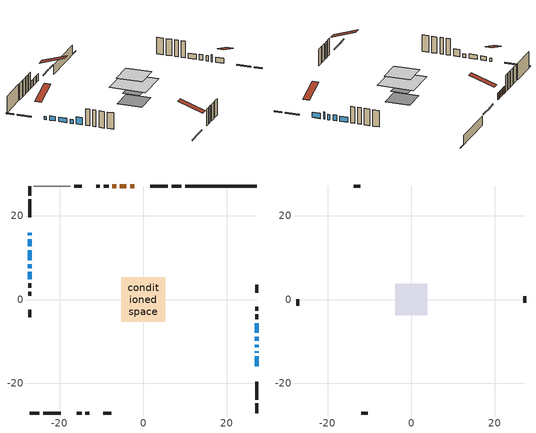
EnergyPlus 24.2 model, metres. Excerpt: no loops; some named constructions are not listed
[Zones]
conditioned space
 floor outside (Floor1 construction): -2.38,-2.38 -2.38,2.38 2.38,2.38 2.38,-2.38 z2.16
 floor adiabatic (AdiabaticFloorConstruction): -5.28,-5.28 -5.28,5.28 5.28,5.28 5.28,-5.28 z4.6
 floor foundation (Slab1 construction): -3.58,-3.58 -3.58,3.58 3.58,3.58 3.58,-3.58 z-0.61
 wall outside (RimJoist1 construction): 9.09,27.18 6.79,27.18 / -27.18,-27.18 -24.87,-27.18 / -27.18,27.18 -27.18,24.87 / 27.18,-27.18 27.18,-24.87 z2.16:2.46
 wall outside (RimJoist2 construction): 5.86,27.18 1.65,27.18 / -23.95,-27.18 -19.74,-27.18 / -27.18,23.95 -27.18,19.74 / 27.18,-23.95 27.18,-19.74 z2.16:2.46
 wall outside (AdiabaticWallConstruction 1): -2.15,27.18 -3.11,27.18 / -4.04,27.18 -5.57,27.18 / -6.5,27.18 -7.38,27.18 z2.16:4.19
 wall outside (AdiabaticWallConstruction): 27.18,-15.94 27.18,-13.63 / 27.18,-7.98 27.18,-5.67 z2.16:3.68; 27.18,-12.7 27.18,-12.39 / -27.18,6.61 -27.18,4.88 z2.16:4.24; -27.18,15.94 -27.18,15.4 z2.16:3.05; -27.18,14.47 -27.18,12.74 / -27.18,11.82 -27.18,9.38 z2.16:3.38; 27.18,-11.46 27.18,-10.85 z2.16:3.69; 27.18,-9.93 27.18,-8.91 z2.16:3.79; -27.18,8.45 -27.18,7.53 z2.16:3.23
 wall outside (Wall1 construction): -8.31,27.18 -9.46,27.18 / -15.94,-27.18 -14.78,-27.18 / -27.18,3.95 -27.18,2.79 / 27.18,-4.74 27.18,-3.58 z2.16:7.04
 wall outside (Wall2 construction): -10.39,27.18 -11.31,27.18 / -13.85,-27.18 -12.93,-27.18 / -27.18,1.86 -27.18,0.94 / 27.18,-2.65 27.18,-1.73 z2.16:7.04
 wall outside (Wall4 construction): -14.71,27.18 -16.53,27.18 / -9.53,-27.18 -7.71,-27.18 / -27.18,-2.46 -27.18,-4.27 / 27.18,1.67 27.18,3.48 z2.16:7.04
 wall foundation (FoundationWall1 construction): 10.02,27.18,-0.61 10.02,27.18,2.16 24.55,27.18,2.16 24.55,27.18,-0.51 27.18,27.18,-0.51 27.18,27.18,-0.61
 wall adiabatic (Wall5 construction): -17.46,27.18 -26.25,27.18 z2.16:7.04
 window (WindowConstruction): 27.18,-15.94 27.18,-13.63 z2.16:3.68
 window (WindowConstruction 8): 27.18,-12.7 27.18,-12.39 z2.16:4.24
 window (WindowConstruction 9): -27.18,15.94 -27.18,15.4 z2.16:3.05
 window (WindowConstruction 7): -27.18,14.47 -27.18,12.75 z2.16:3.38
 window (WindowConstruction 1): 27.18,-11.46 27.18,-10.85 z2.16:3.68
 window (WindowConstruction 2): -27.18,11.82 -27.18,9.38 z2.16:3.38
 window (WindowConstruction 6): 27.18,-9.92 27.18,-8.91 z2.16:3.78
 window (WindowConstruction 3): 27.18,-7.98 27.18,-5.67 z2.16:3.68
 window (WindowConstruction 4): -27.18,8.45 -27.18,7.53 z2.16:3.23
 window (WindowConstruction 5): -27.18,6.61 -27.18,4.88 z2.16:4.24
 door (Door): -2.15,27.18 -3.11,27.18 z2.16:4.19
 door (Door 1): -4.04,27.18 -5.57,27.18 z2.16:4.19
 door (Door 2): -6.5,27.18 -7.38,27.18 z2.16:4.19
 ceiling adiabatic (AdiabaticFloorConstruction): 5.28,-5.28 5.28,5.28 -5.28,5.28 -5.28,-5.28 z4.6
attic - vented
 floor to conditioned space (Floor2 construction Reversed): -3.79,-3.79 -3.79,3.79 3.79,3.79 3.79,-3.79 z7.04
 wall outside (Wall3 construction): -12.24,27.18 -13.78,27.18 / -12,-27.18 -10.46,-27.18 / -27.18,0.02 -27.18,-1.53 / 27.18,-0.81 27.18,0.74 z2.16:7.04
 roof outside (Roof1 construction): -1.22,27.18,7.04 -1.22,19.79,9.5 0.72,19.79,9.5 0.72,27.18,7.04; -16.87,-27.18,7.04 -16.87,-19.79,9.5 -18.81,-19.79,9.5 -18.81,-27.18,7.04; -27.18,16.87,7.04 -19.79,16.87,9.5 -19.79,18.81,9.5 -27.18,18.81,7.04; 27.18,-16.87,7.04 19.79,-16.87,9.5 19.79,-18.81,9.5 27.18,-18.81,7.04
[Material] Roughness=Rough; Thermal Absorptance=0.9
Name | Thickness {m} | Conductivity {W/m-K} | Density {kg/m3} | Specific Heat {J/kg-K} | Solar Absorptance | Visible Absorptance
ceiling loosefill ins | 0.254 | 0.0480833 | 16.02 | 1046.75 | 0.7 | 0.7
ceiling stud and cavity | 0.1397 | 0.307505 | 65.682 | 1177.47 | 0.7 | 0.7
gypsum board | 0.0127 | 0.160291 | 801 | 837.4 | 0.6 | 0.6
[Construction]
Floor2 construction: ceiling loosefill ins, ceiling stud and cavity, gypsum board
[EnergyManagementSystem:Program]
infil_program: Set p_m = 0.14; Set p_s = 0.22; Set s_m = 270; Set s_s = 370; Set z_m = 9.99744; Set z_s = 6.965259191387849; Set f_t = (((s_m/z_m)^p_m)*((z_s/s_s)^p_s)); Set Tdiff = tin_s-tout_s; Set dT = @Abs Tdiff; Set c = 0.0731; Set Cs = 0.114; Set Cw = 0.1654; Set n = 0.65; Set sft = (f_t*0.3); Set temp1 = ((c*Cw)*((sft*site_vw_s)^(2*n)))^2; Set Qinf = (((c*Cs*(dT^n))^2)+temp1)^0.5; Set Qinf = (@Max Qinf 0); Set mech_vent_house_fan_sensible_load_act = 0.0; Set mech_vent_house_fan_latent_load_act = 0.0; Set OASupInPb = out_pb_s; Set OASupInTemp = tout_s; Set OASupInW = out_wt_s; Set OASupRho = (@RhoAirFnPbTdbW OASupInPb OASupInTemp OASupInW); Set OASupCp = (@CpAirFnW OASupInW); Set OASupInEnth = (@HFnTdbW OASupInTemp OASupInW); Set ZoneTemp = tin_s; Set ZoneW = win_s; Set ZoneCp = (@CpAirFnW ZoneW); Set ZoneAirEnth = (@HFnTdbW ZoneTemp ZoneW); Set mech_vent_house_fan_cfis_act = 0.0; Set QWHV_cfis_sup = 0.0; Set QWHV_cfis_suppl_sup = 0.0; Set QWHV_cfis_suppl_exh = 0.0; Set Qrange = 0; Set Qrange = Qrange + 0.075 * mech_vent_range_fan_0_sch_s; Set Qbath = 0; Set Qbath = Qbath + 0.066 * mech_vent_bath_fan_0_sch_s; Set Qbath = Qbath + 0.066 * mech_vent_bath_fan_1_sch_s; Set Qdryer = 0; Set Qdryer = Qdryer + 0.00308 * clothes_dryer_exhaust_0_sch_s; Set QWHV_sup = 0.00933; Set QWHV_exh = 0.00933; Set Qsupply = QWHV_sup + QWHV_cfis_sup + QWHV_cfis_suppl_sup; Set Qexhaust = Qrange + Qbath + Qdryer + QWHV_exh + QWHV_cfis_suppl_exh; Set Qfan = (@Max Qexhaust Qsupply); Set Qducts = 0; If Qducts < 0; Set Qsupply = Qsupply - Qducts; Else; Set Qexhaust = Qexhaust + Qducts; EndIf; Set Qfan_with_ducts = (@Max Qexhaust Qsupply); Set Qimb = (@Abs (Qsupply - Qexhaust)); If Qinf + Qimb > 0; Set Qtot = Qfan_with_ducts + (Qinf^2) / (Qinf + Qimb); Else; Set Qtot = Qfan_with_ducts; EndIf; Set Qinf_adj = Qtot - Qfan; Set infil_flow_act = Qinf_adj; Set infil_program_Qinf = Qinf_adj; Set infil_program_Qfan = Qfan; Set Qload = Qfan; Set Effectiveness_Sens = 0.0; Set Effectiveness_Lat = 0.0; Set Fan_MFR = Qload * OASupRho; Set ZoneInEnth = OASupInEnth; Set ZoneInTemp = OASupInTemp; If Qload > 0; Set Effectiveness_Sens = Effectiveness_Sens + 0.0093 / Qload * 0.5912295009261301; Set Effectiveness_Lat = Effectiveness_Lat + 0.0093 / Qload * 0.0; EndIf; Set ERVCpMin = (@Min OASupCp ZoneCp); Set ERVSupOutTemp = OASupInTemp + ERVCpMin/OASupCp * Effectiveness_Sens * (ZoneTemp - OASupInTemp); Set ERVSupOutW = OASupInW + ERVCpMin/OASupCp * Effectiveness_Lat * (ZoneW - OASupInW); Set ERVSupOutEnth = (@HFnTdbW ERVSupOutTemp ERVSupOutW); Set ERVSensHeatTrans = Fan_MFR * OASupCp * (ERVSupOutTemp - OASupInTemp); Set ERVTotalHeatTrans = Fan_MFR * (ERVSupOutEnth - OASupInEnth); Set ERVLatHeatTrans = ERVTotalHeatTrans - ERVSensHeatTrans; Set ZoneInEnth = ERVSupOutEnth; Set ZoneInTemp = ERVSupOutTemp; Set FanTotalToCond = Fan_MFR * (ZoneInEnth - ZoneAirEnth); Set FanSensToCond = Fan_MFR * ZoneCp * (ZoneInTemp - ZoneTemp); Set FanLatToCond = FanTotalToCond - FanSensToCond; Set mech_vent_house_fan_sensible_load_act = mech_vent_house_fan_sensible_load_act + FanSensToCond; Set mech_vent_house_fan_latent_load_act = mech_vent_house_fan_latent_load_act + FanLatToCond
water_heater_EC_adj: If WarmupFlag == 0; Set dhw_e_cons = water_heater_energy + water_heater_on_cycle_parasitic + water_heater_off_cycle_parasitic; Set water_heater_ec_adj_act = 0.0 * dhw_e_cons / 1; EndIf
[EnergyManagementSystem:ProgramCallingManager]
central_ac_supply_fan_disaggregate_program_calling_manager: EndOfSystemTimestepBeforeHVACReporting; central_ac_supply_fan_disaggregate_program
component_loads_program_calling_manager: EndOfZoneTimestepAfterZoneReporting; component_loads_program
fridge_schedule_program_calling_manager: BeginZoneTimestepAfterInitHeatBalance; fridge_schedule_program
infil_program_calling_manager: BeginZoneTimestepAfterInitHeatBalance; infil_program
natural_vent_program_calling_manager: BeginZoneTimestepAfterInitHeatBalance; natural_vent_program
total_airflows_program_calling_manager: EndOfZoneTimestepAfterZoneReporting; total_airflows_program
total_loads_program_calling_manager: EndOfZoneTimestepAfterZoneReporting; total_loads_program
unmet_hours_program_calling_manager: EndOfZoneTimestepBeforeZoneReporting; unmet_hours_program
water_heater_EC_adj_ProgramManager: EndOfSystemTimestepBeforeHVACReporting; water_heater_EC_adj
[EnergyManagementSystem:OutputVariable] Type of Data in Variable=Summed
Name | EMS Variable | Update Frequency | EMS Program or Subroutine | Units
central ac supply fan disaggregate clg | central_ac_supply_fan_clg | SystemTimestep | central_ac_supply_fan_disaggregate_program | J
loads_htg_tot_peakload_outvar; loads_htg_tot_annual_outvar; Energy Management System Output Variable 1; Energy Management System Output Variable 45 | loads_htg_tot | ZoneTimestep | total_loads_program | J
loads_clg_tot_peakload_outvar; loads_clg_tot_annual_outvar; Energy Management System Output Variable 2; Energy Management System Output Variable 46 | loads_clg_tot | ZoneTimestep | total_loads_program | J
htg_unmet_hours_annual_outvar; Energy Management System Output Variable 3 | htg_unmet_hours | ZoneTimestep | unmet_hours_program | hr
clg_unmet_hours_annual_outvar; Energy Management System Output Variable 4 | clg_unmet_hours | ZoneTimestep | unmet_hours_program | hr
loads_htg_roofs_annual_outvar; Energy Management System Output Variable 5 | loads_htg_roofs | ZoneTimestep | component_loads_program | J
loads_htg_ceilings_annual_outvar; Energy Management System Output Variable 6 | loads_htg_ceilings | ZoneTimestep | component_loads_program | J
loads_htg_walls_annual_outvar; Energy Management System Output Variable 7 | loads_htg_walls | ZoneTimestep | component_loads_program | J
loads_htg_rim_joists_annual_outvar; Energy Management System Output Variable 8 | loads_htg_rim_joists | ZoneTimestep | component_loads_program | J
loads_htg_foundation_walls_annual_outvar; Energy Management System Output Variable 9 | loads_htg_foundation_walls | ZoneTimestep | component_loads_program | J
loads_htg_doors_annual_outvar; Energy Management System Output Variable 10 | loads_htg_doors | ZoneTimestep | component_loads_program | J
loads_htg_windows_conduction_annual_outvar; Energy Management System Output Variable 11 | loads_htg_windows_conduction | ZoneTimestep | component_loads_program | J
loads_htg_windows_solar_annual_outvar; Energy Management System Output Variable 12 | loads_htg_windows_solar | ZoneTimestep | component_loads_program | J
loads_htg_skylights_conduction_annual_outvar; Energy Management System Output Variable 13 | loads_htg_skylights_conduction | ZoneTimestep | component_loads_program | J
loads_htg_skylights_solar_annual_outvar; Energy Management System Output Variable 14 | loads_htg_skylights_solar | ZoneTimestep | component_loads_program | J
loads_htg_floors_annual_outvar; Energy Management System Output Variable 15 | loads_htg_floors | ZoneTimestep | component_loads_program | J
loads_htg_slabs_annual_outvar; Energy Management System Output Variable 16 | loads_htg_slabs | ZoneTimestep | component_loads_program | J
loads_htg_internal_mass_annual_outvar; Energy Management System Output Variable 17 | loads_htg_internal_mass | ZoneTimestep | component_loads_program | J
loads_htg_infil_annual_outvar; Energy Management System Output Variable 18 | loads_htg_infil | ZoneTimestep | component_loads_program | J
loads_htg_natvent_annual_outvar; Energy Management System Output Variable 19 | loads_htg_natvent | ZoneTimestep | component_loads_program | J
loads_htg_mechvent_annual_outvar; Energy Management System Output Variable 20 | loads_htg_mechvent | ZoneTimestep | component_loads_program | J
loads_htg_whf_annual_outvar; Energy Management System Output Variable 21 | loads_htg_whf | ZoneTimestep | component_loads_program | J
loads_htg_ducts_annual_outvar; Energy Management System Output Variable 22 | loads_htg_ducts | ZoneTimestep | component_loads_program | J
loads_htg_intgains_annual_outvar; Energy Management System Output Variable 23 | loads_htg_intgains | ZoneTimestep | component_loads_program | J
loads_htg_lighting_annual_outvar; Energy Management System Output Variable 24 | loads_htg_lighting | ZoneTimestep | component_loads_program | J
loads_clg_roofs_annual_outvar; Energy Management System Output Variable 25 | loads_clg_roofs | ZoneTimestep | component_loads_program | J
loads_clg_ceilings_annual_outvar; Energy Management System Output Variable 26 | loads_clg_ceilings | ZoneTimestep | component_loads_program | J
loads_clg_walls_annual_outvar; Energy Management System Output Variable 27 | loads_clg_walls | ZoneTimestep | component_loads_program | J
loads_clg_rim_joists_annual_outvar; Energy Management System Output Variable 28 | loads_clg_rim_joists | ZoneTimestep | component_loads_program | J
loads_clg_foundation_walls_annual_outvar; Energy Management System Output Variable 29 | loads_clg_foundation_walls | ZoneTimestep | component_loads_program | J
loads_clg_doors_annual_outvar; Energy Management System Output Variable 30 | loads_clg_doors | ZoneTimestep | component_loads_program | J
loads_clg_windows_conduction_annual_outvar; Energy Management System Output Variable 31 | loads_clg_windows_conduction | ZoneTimestep | component_loads_program | J
loads_clg_windows_solar_annual_outvar; Energy Management System Output Variable 32 | loads_clg_windows_solar | ZoneTimestep | component_loads_program | J
loads_clg_skylights_conduction_annual_outvar; Energy Management System Output Variable 33 | loads_clg_skylights_conduction | ZoneTimestep | component_loads_program | J
loads_clg_skylights_solar_annual_outvar; Energy Management System Output Variable 34 | loads_clg_skylights_solar | ZoneTimestep | component_loads_program | J
loads_clg_floors_annual_outvar; Energy Management System Output Variable 35 | loads_clg_floors | ZoneTimestep | component_loads_program | J
loads_clg_slabs_annual_outvar; Energy Management System Output Variable 36 | loads_clg_slabs | ZoneTimestep | component_loads_program | J
loads_clg_internal_mass_annual_outvar; Energy Management System Output Variable 37 | loads_clg_internal_mass | ZoneTimestep | component_loads_program | J
loads_clg_infil_annual_outvar; Energy Management System Output Variable 38 | loads_clg_infil | ZoneTimestep | component_loads_program | J
loads_clg_natvent_annual_outvar; Energy Management System Output Variable 39 | loads_clg_natvent | ZoneTimestep | component_loads_program | J
loads_clg_mechvent_annual_outvar; Energy Management System Output Variable 40 | loads_clg_mechvent | ZoneTimestep | component_loads_program | J
loads_clg_whf_annual_outvar; Energy Management System Output Variable 41 | loads_clg_whf | ZoneTimestep | component_loads_program | J
loads_clg_ducts_annual_outvar; Energy Management System Output Variable 42 | loads_clg_ducts | ZoneTimestep | component_loads_program | J
loads_clg_intgains_annual_outvar; Energy Management System Output Variable 43 | loads_clg_intgains | ZoneTimestep | component_loads_program | J
loads_clg_lighting_annual_outvar; Energy Management System Output Variable 44 | loads_clg_lighting | ZoneTimestep | component_loads_program | J
[Schedule:Day:Interval]
interior lighting schedule day: No, 01:00, 0.108182, 04:00, 0.0901515, 05:00, 0.0991667, 06:00, 0.162273, 07:00, 0.270455, 08:00, 0.342576, 10:00, 0.369621, 11:00, 0.351591, 12:00, 0.333561, 13:00, 0.324545, 14:00, 0.31553, 15:00, 0.333561, 16:00, 0.369621, 17:00, 0.450758, 18:00, 0.585985, 19:00, 0.775303, 20:00, 0.955606, 21:00, 0.991667, 22:00, 0.712197, 23:00, 0.360606, 24:00, 0.162273
interior lighting schedule day 1: No, 01:00, 0.100909, 04:00, 0.0840909, 05:00, 0.0925, 06:00, 0.151364, 07:00, 0.252273, 08:00, 0.319545, 10:00, 0.344773, 11:00, 0.327955, 12:00, 0.311136, 13:00, 0.302727, 14:00, 0.294318, 15:00, 0.311136, 16:00, 0.344773, 17:00, 0.420455, 18:00, 0.546591, 19:00, 0.723182, 20:00, 0.891364, 21:00, 0.925, 22:00, 0.664318, 23:00, 0.336364, 24:00, 0.151364
interior lighting schedule day 2: No, 01:00, 0.0927273, 04:00, 0.0772727, 05:00, 0.085, 06:00, 0.139091, 07:00, 0.231818, 08:00, 0.293636, 10:00, 0.316818, 11:00, 0.301364, 12:00, 0.285909, 13:00, 0.278182, 14:00, 0.270455, 15:00, 0.285909, 16:00, 0.316818, 17:00, 0.386364, 18:00, 0.502273, 19:00, 0.664545, 20:00, 0.819091, 21:00, 0.85, 22:00, 0.610455, 23:00, 0.309091, 24:00, 0.139091
interior lighting schedule day 3: No, 01:00, 0.0845455, 04:00, 0.0704545, 05:00, 0.0775, 06:00, 0.126818, 07:00, 0.211364, 08:00, 0.267727, 10:00, 0.288864, 11:00, 0.274773, 12:00, 0.260682, 13:00, 0.253636, 14:00, 0.246591, 15:00, 0.260682, 16:00, 0.288864, 17:00, 0.352273, 18:00, 0.457955, 19:00, 0.605909, 20:00, 0.746818, 21:00, 0.775, 22:00, 0.556591, 23:00, 0.281818, 24:00, 0.126818
interior lighting schedule day 4: No, 01:00, 0.0763636, 04:00, 0.0636364, 05:00, 0.07, 06:00, 0.114545, 07:00, 0.190909, 08:00, 0.241818, 10:00, 0.260909, 11:00, 0.248182, 12:00, 0.235455, 13:00, 0.229091, 14:00, 0.222727, 15:00, 0.235455, 16:00, 0.260909, 17:00, 0.318182, 18:00, 0.413636, 19:00, 0.547273, 20:00, 0.674545, 21:00, 0.7, 22:00, 0.502727, 23:00, 0.254545, 24:00, 0.114545
interior lighting schedule day 5: No, 01:00, 0.0727273, 04:00, 0.0606061, 05:00, 0.0666667, 06:00, 0.109091, 07:00, 0.181818, 08:00, 0.230303, 10:00, 0.248485, 11:00, 0.236364, 12:00, 0.224242, 13:00, 0.218182, 14:00, 0.212121, 15:00, 0.224242, 16:00, 0.248485, 17:00, 0.30303, 18:00, 0.393939, 19:00, 0.521212, 20:00, 0.642424, 21:00, 0.666667, 22:00, 0.478788, 23:00, 0.242424, 24:00, 0.109091
interior lighting schedule day 6: No, 01:00, 0.0745455, 04:00, 0.0621212, 05:00, 0.0683333, 06:00, 0.111818, 07:00, 0.186364, 08:00, 0.236061, 10:00, 0.254697, 11:00, 0.242273, 12:00, 0.229848, 13:00, 0.223636, 14:00, 0.217424, 15:00, 0.229848, 16:00, 0.254697, 17:00, 0.310606, 18:00, 0.403788, 19:00, 0.534242, 20:00, 0.658485, 21:00, 0.683333, 22:00, 0.490758, 23:00, 0.248485, 24:00, 0.111818
interior lighting schedule day 7: No, 01:00, 0.08, 04:00, 0.0666667, 05:00, 0.0733333, 06:00, 0.12, 07:00, 0.2, 08:00, 0.253333, 10:00, 0.273333, 11:00, 0.26, 12:00, 0.246667, 13:00, 0.24, 14:00, 0.233333, 15:00, 0.246667, 16:00, 0.273333, 17:00, 0.333333, 18:00, 0.433333, 19:00, 0.573333, 20:00, 0.706667, 21:00, 0.733333, 22:00, 0.526667, 23:00, 0.266667, 24:00, 0.12
interior lighting schedule day 8: No, 01:00, 0.0890909, 04:00, 0.0742424, 05:00, 0.0816667, 06:00, 0.133636, 07:00, 0.222727, 08:00, 0.282121, 10:00, 0.304394, 11:00, 0.289545, 12:00, 0.274697, 13:00, 0.267273, 14:00, 0.259848, 15:00, 0.274697, 16:00, 0.304394, 17:00, 0.371212, 18:00, 0.482576, 19:00, 0.638485, 20:00, 0.78697, 21:00, 0.816667, 22:00, 0.586515, 23:00, 0.29697, 24:00, 0.133636
interior lighting schedule day 9: No, 01:00, 0.0972727, 04:00, 0.0810606, 05:00, 0.0891667, 06:00, 0.145909, 07:00, 0.243182, 08:00, 0.30803, 10:00, 0.332348, 11:00, 0.316136, 12:00, 0.299924, 13:00, 0.291818, 14:00, 0.283712, 15:00, 0.299924, 16:00, 0.332348, 17:00, 0.405303, 18:00, 0.526894, 19:00, 0.697121, 20:00, 0.859242, 21:00, 0.891667, 22:00, 0.640379, 23:00, 0.324242, 24:00, 0.145909
interior lighting schedule day 10: No, 01:00, 0.105455, 04:00, 0.0878788, 05:00, 0.0966667, 06:00, 0.158182, 07:00, 0.263636, 08:00, 0.333939, 10:00, 0.360303, 11:00, 0.342727, 12:00, 0.325152, 13:00, 0.316364, 14:00, 0.307576, 15:00, 0.325152, 16:00, 0.360303, 17:00, 0.439394, 18:00, 0.571212, 19:00, 0.755758, 20:00, 0.931515, 21:00, 0.966667, 22:00, 0.694242, 23:00, 0.351515, 24:00, 0.158182
interior lighting schedule day 11: No, 01:00, 0.109091, 04:00, 0.0909091, 05:00, 0.1, 06:00, 0.163636, 07:00, 0.272727, 08:00, 0.345455, 10:00, 0.372727, 11:00, 0.354545, 12:00, 0.336364, 13:00, 0.327273, 14:00, 0.318182, 15:00, 0.336364, 16:00, 0.372727, 17:00, 0.454545, 18:00, 0.590909, 19:00, 0.781818, 20:00, 0.963636, 21:00, 1, 22:00, 0.718182, 23:00, 0.363636, 24:00, 0.163636
interior lighting schedule default day; occupants schedule default day; clothes dryer schedule default day; cooking range schedule default day; mech vent bath fan 0 schedule default day; mech vent bath fan 1 schedule default day; mech vent range fan 0 schedule default day; misc plug loads schedule default day; general water use schedule default day; clothes dryer exhaust 0 schedule default day; cooling season schedule day; cooling season schedule day 2; cooling season schedule default day; exterior lighting schedule default day; natural vent schedule default day: No, 24:00, 0
occupants schedule day: No, 05:00, 0.426829, 06:00, 0.719512, 07:00, 1, 08:00, 0.670732, 09:00, 0.329268, 14:00, 0.170732, 15:00, 0.231707, 16:00, 0.329268, 17:00, 0.5, 18:00, 0.670732, 19:00, 0.829268, 21:00, 1, 22:00, 0.853659, 23:00, 0.646341, 24:00, 0.426829
clothes dryer schedule day; clothes dryer exhaust 0 schedule day: No, 01:00, 0.123457, 02:00, 0.0740741, 03:00, 0.0493827, 04:00, 0.0246914, 05:00, 0.0493827, 06:00, 0.0740741, 07:00, 0.197531, 08:00, 0.395062, 09:00, 0.592593, 10:00, 0.839506, 11:00, 0.962963, 12:00, 1, 13:00, 0.91358, 14:00, 0.82716, 15:00, 0.716049, 16:00, 0.753086, 17:00, 0.679012, 18:00, 0.666667, 20:00, 0.62963, 21:00, 0.641975, 22:00, 0.666667, 23:00, 0.54321, 24:00, 0.296296
cooking range schedule day: No, 05:00, 0.0597015, 06:00, 0.11194, 07:00, 0.171642, 08:00, 0.291045, 11:00, 0.343284, 12:00, 0.402985, 13:00, 0.462687, 14:00, 0.343284, 15:00, 0.291045, 16:00, 0.402985, 17:00, 0.567164, 18:00, 1, 19:00, 0.850746, 20:00, 0.432836, 21:00, 0.291045, 22:00, 0.231343, 23:00, 0.171642, 24:00, 0.11194
mech vent bath fan 0 schedule day; mech vent bath fan 1 schedule day: No, 07:00, 0, 08:00, 1, 09:00, 0.2, 24:00, 0
mech vent range fan 0 schedule day: No, 18:00, 0, 19:00, 1, 20:00, 0.2, 24:00, 0
misc plug loads schedule day: No, 06:00, 0.705882, 07:00, 0.745098, 08:00, 0.803922, 15:00, 0.823529, 16:00, 0.862745, 17:00, 0.921569, 18:00, 0.980392, 19:00, 1, 20:00, 0.980392, 21:00, 0.941176, 22:00, 0.862745, 23:00, 0.784314, 24:00, 0.72549
general water use schedule day: No, 01:00, 0.315068, 03:00, 0.287671, 04:00, 0.342466, 05:00, 0.369863, 06:00, 0.520548, 07:00, 0.60274, 08:00, 0.534247, 10:00, 0.506849, 11:00, 0.465753, 14:00, 0.479452, 15:00, 0.534247, 16:00, 0.589041, 17:00, 0.69863, 18:00, 0.876712, 19:00, 0.890411, 20:00, 0.986301, 21:00, 1, 22:00, 0.863014, 23:00, 0.616438, 24:00, 0.465753
cooling season schedule day 1: No, 24:00, 1
exterior lighting schedule day: No, 01:00, 0.566667, 03:00, 0.524167, 05:00, 0.495833, 06:00, 0.5525, 07:00, 0.623333, 08:00, 0.580833, 09:00, 0.439167, 10:00, 0.354167, 12:00, 0.34, 13:00, 0.354167, 14:00, 0.396667, 15:00, 0.425, 16:00, 0.495833, 17:00, 0.623333, 18:00, 0.793333, 19:00, 0.906667, 20:00, 0.963333, 21:00, 0.991667, 22:00, 0.920833, 23:00, 0.793333, 24:00, 0.665833
exterior lighting schedule day 1: No, 01:00, 0.528571, 03:00, 0.488929, 05:00, 0.4625, 06:00, 0.515357, 07:00, 0.581429, 08:00, 0.541786, 09:00, 0.409643, 10:00, 0.330357, 12:00, 0.317143, 13:00, 0.330357, 14:00, 0.37, 15:00, 0.396429, 16:00, 0.4625, 17:00, 0.581429, 18:00, 0.74, 19:00, 0.845714, 20:00, 0.898571, 21:00, 0.925, 22:00, 0.858929, 23:00, 0.74, 24:00, 0.621071
exterior lighting schedule day 10: No, 01:00, 0.552381, 03:00, 0.510952, 05:00, 0.483333, 06:00, 0.538571, 07:00, 0.607619, 08:00, 0.56619, 09:00, 0.428095, 10:00, 0.345238, 12:00, 0.331429, 13:00, 0.345238, 14:00, 0.386667, 15:00, 0.414286, 16:00, 0.483333, 17:00, 0.607619, 18:00, 0.773333, 19:00, 0.88381, 20:00, 0.939048, 21:00, 0.966667, 22:00, 0.897619, 23:00, 0.773333, 24:00, 0.649048
exterior lighting schedule day 11: No, 01:00, 0.571429, 03:00, 0.528571, 05:00, 0.5, 06:00, 0.557143, 07:00, 0.628571, 08:00, 0.585714, 09:00, 0.442857, 10:00, 0.357143, 12:00, 0.342857, 13:00, 0.357143, 14:00, 0.4, 15:00, 0.428571, 16:00, 0.5, 17:00, 0.628571, 18:00, 0.8, 19:00, 0.914286, 20:00, 0.971429, 21:00, 1, 22:00, 0.928571, 23:00, 0.8, 24:00, 0.671429
exterior lighting schedule day 2: No, 01:00, 0.485714, 03:00, 0.449286, 05:00, 0.425, 06:00, 0.473571, 07:00, 0.534286, 08:00, 0.497857, 09:00, 0.376429, 10:00, 0.303571, 12:00, 0.291429, 13:00, 0.303571, 14:00, 0.34, 15:00, 0.364286, 16:00, 0.425, 17:00, 0.534286, 18:00, 0.68, 19:00, 0.777143, 20:00, 0.825714, 21:00, 0.85, 22:00, 0.789286, 23:00, 0.68, 24:00, 0.570714
exterior lighting schedule day 3: No, 01:00, 0.442857, 03:00, 0.409643, 05:00, 0.3875, 06:00, 0.431786, 07:00, 0.487143, 08:00, 0.453929, 09:00, 0.343214, 10:00, 0.276786, 12:00, 0.265714, 13:00, 0.276786, 14:00, 0.31, 15:00, 0.332143, 16:00, 0.3875, 17:00, 0.487143, 18:00, 0.62, 19:00, 0.708571, 20:00, 0.752857, 21:00, 0.775, 22:00, 0.719643, 23:00, 0.62, 24:00, 0.520357
exterior lighting schedule day 4: No, 01:00, 0.4, 03:00, 0.37, 05:00, 0.35, 06:00, 0.39, 07:00, 0.44, 08:00, 0.41, 09:00, 0.31, 10:00, 0.25, 12:00, 0.24, 13:00, 0.25, 14:00, 0.28, 15:00, 0.3, 16:00, 0.35, 17:00, 0.44, 18:00, 0.56, 19:00, 0.64, 20:00, 0.68, 21:00, 0.7, 22:00, 0.65, 23:00, 0.56, 24:00, 0.47
exterior lighting schedule day 5: No, 01:00, 0.380952, 03:00, 0.352381, 05:00, 0.333333, 06:00, 0.371429, 07:00, 0.419048, 08:00, 0.390476, 09:00, 0.295238, 10:00, 0.238095, 12:00, 0.228571, 13:00, 0.238095, 14:00, 0.266667, 15:00, 0.285714, 16:00, 0.333333, 17:00, 0.419048, 18:00, 0.533333, 19:00, 0.609524, 20:00, 0.647619, 21:00, 0.666667, 22:00, 0.619048, 23:00, 0.533333, 24:00, 0.447619
exterior lighting schedule day 6: No, 01:00, 0.390476, 03:00, 0.36119, 05:00, 0.341667, 06:00, 0.380714, 07:00, 0.429524, 08:00, 0.400238, 09:00, 0.302619, 10:00, 0.244048, 12:00, 0.234286, 13:00, 0.244048, 14:00, 0.273333, 15:00, 0.292857, 16:00, 0.341667, 17:00, 0.429524, 18:00, 0.546667, 19:00, 0.624762, 20:00, 0.66381, 21:00, 0.683333, 22:00, 0.634524, 23:00, 0.546667, 24:00, 0.45881
exterior lighting schedule day 7: No, 01:00, 0.419048, 03:00, 0.387619, 05:00, 0.366667, 06:00, 0.408571, 07:00, 0.460952, 08:00, 0.429524, 09:00, 0.324762, 10:00, 0.261905, 12:00, 0.251429, 13:00, 0.261905, 14:00, 0.293333, 15:00, 0.314286, 16:00, 0.366667, 17:00, 0.460952, 18:00, 0.586667, 19:00, 0.670476, 20:00, 0.712381, 21:00, 0.733333, 22:00, 0.680952, 23:00, 0.586667, 24:00, 0.492381
exterior lighting schedule day 8: No, 01:00, 0.466667, 03:00, 0.431667, 05:00, 0.408333, 06:00, 0.455, 07:00, 0.513333, 08:00, 0.478333, 09:00, 0.361667, 10:00, 0.291667, 12:00, 0.28, 13:00, 0.291667, 14:00, 0.326667, 15:00, 0.35, 16:00, 0.408333, 17:00, 0.513333, 18:00, 0.653333, 19:00, 0.746667, 20:00, 0.793333, 21:00, 0.816667, 22:00, 0.758333, 23:00, 0.653333, 24:00, 0.548333
exterior lighting schedule day 9: No, 01:00, 0.509524, 03:00, 0.47131, 05:00, 0.445833, 06:00, 0.496786, 07:00, 0.560476, 08:00, 0.522262, 09:00, 0.394881, 10:00, 0.318452, 12:00, 0.305714, 13:00, 0.318452, 14:00, 0.356667, 15:00, 0.382143, 16:00, 0.445833, 17:00, 0.560476, 18:00, 0.713333, 19:00, 0.815238, 20:00, 0.86619, 21:00, 0.891667, 22:00, 0.827976, 23:00, 0.713333, 24:00, 0.59869
[Schedule:Week:Daily]
clothes dryer exhaust 0 schedule Week Rule - Jan1-Dec31: clothes dryer exhaust 0 schedule day, clothes dryer exhaust 0 schedule day, clothes dryer exhaust 0 schedule day, clothes dryer exhaust 0 schedule day, clothes dryer exhaust 0 schedule day, clothes dryer exhaust 0 schedule day, clothes dryer exhaust 0 schedule day, clothes dryer exhaust 0 schedule default day, clothes dryer exhaust 0 schedule default day, clothes dryer exhaust 0 schedule default day, clothes dryer exhaust 0 schedule default day, clothes dryer exhaust 0 schedule default day
cooling season schedule Week Rule - Jan1-May26: cooling season schedule day, cooling season schedule day, cooling season schedule day, cooling season schedule day, cooling season schedule day, cooling season schedule day, cooling season schedule day, cooling season schedule default day, cooling season schedule default day, cooling season schedule default day, cooling season schedule default day, cooling season schedule default day
cooling season schedule Week Rule - May27-Jun2: cooling season schedule day, cooling season schedule day, cooling season schedule day, cooling season schedule day, cooling season schedule day, cooling season schedule day 1, cooling season schedule day 1, cooling season schedule default day, cooling season schedule default day, cooling season schedule default day, cooling season schedule default day, cooling season schedule default day
cooling season schedule Week Rule - Jun3-Sep29: cooling season schedule day 1, cooling season schedule day 1, cooling season schedule day 1, cooling season schedule day 1, cooling season schedule day 1, cooling season schedule day 1, cooling season schedule day 1, cooling season schedule default day, cooling season schedule default day, cooling season schedule default day, cooling season schedule default day, cooling season schedule default day
cooling season schedule Week Rule - Sep30-Oct6: cooling season schedule day 1, cooling season schedule day 2, cooling season schedule day 2, cooling season schedule day 2, cooling season schedule day 2, cooling season schedule day 2, cooling season schedule day 2, cooling season schedule default day, cooling season schedule default day, cooling season schedule default day, cooling season schedule default day, cooling season schedule default day
cooling season schedule Week Rule - Oct7-Dec31: cooling season schedule day 2, cooling season schedule day 2, cooling season schedule day 2, cooling season schedule day 2, cooling season schedule day 2, cooling season schedule day 2, cooling season schedule day 2, cooling season schedule default day, cooling season schedule default day, cooling season schedule default day, cooling season schedule default day, cooling season schedule default day
exterior lighting schedule Week Rule - Sep2-Sep29: exterior lighting schedule day 8, exterior lighting schedule day 8, exterior lighting schedule day 8, exterior lighting schedule day 8, exterior lighting schedule day 8, exterior lighting schedule day 8, exterior lighting schedule day 8, exterior lighting schedule default day, exterior lighting schedule default day, exterior lighting schedule default day, exterior lighting schedule default day, exterior lighting schedule default day
exterior lighting schedule Week Rule - Sep30-Oct6: exterior lighting schedule day 8, exterior lighting schedule day 9, exterior lighting schedule day 9, exterior lighting schedule day 9, exterior lighting schedule day 9, exterior lighting schedule day 9, exterior lighting schedule day 9, exterior lighting schedule default day, exterior lighting schedule default day, exterior lighting schedule default day, exterior lighting schedule default day, exterior lighting schedule default day
exterior lighting schedule Week Rule - Oct7-Oct27: exterior lighting schedule day 9, exterior lighting schedule day 9, exterior lighting schedule day 9, exterior lighting schedule day 9, exterior lighting schedule day 9, exterior lighting schedule day 9, exterior lighting schedule day 9, exterior lighting schedule default day, exterior lighting schedule default day, exterior lighting schedule default day, exterior lighting schedule default day, exterior lighting schedule default day
exterior lighting schedule Week Rule - Oct28-Nov3: exterior lighting schedule day 9, exterior lighting schedule day 9, exterior lighting schedule day 9, exterior lighting schedule day 9, exterior lighting schedule day 10, exterior lighting schedule day 10, exterior lighting schedule day 10, exterior lighting schedule default day, exterior lighting schedule default day, exterior lighting schedule default day, exterior lighting schedule default day, exterior lighting schedule default day
exterior lighting schedule Week Rule - Nov4-Nov24: exterior lighting schedule day 10, exterior lighting schedule day 10, exterior lighting schedule day 10, exterior lighting schedule day 10, exterior lighting schedule day 10, exterior lighting schedule day 10, exterior lighting schedule day 10, exterior lighting schedule default day, exterior lighting schedule default day, exterior lighting schedule default day, exterior lighting schedule default day, exterior lighting schedule default day
exterior lighting schedule Week Rule - Nov25-Dec1: exterior lighting schedule day 10, exterior lighting schedule day 10, exterior lighting schedule day 10, exterior lighting schedule day 10, exterior lighting schedule day 10, exterior lighting schedule day 10, exterior lighting schedule day 11, exterior lighting schedule default day, exterior lighting schedule default day, exterior lighting schedule default day, exterior lighting schedule default day, exterior lighting schedule default day
exterior lighting schedule Week Rule - Dec2-Dec31: exterior lighting schedule day 11, exterior lighting schedule day 11, exterior lighting schedule day 11, exterior lighting schedule day 11, exterior lighting schedule day 11, exterior lighting schedule day 11, exterior lighting schedule day 11, exterior lighting schedule default day, exterior lighting schedule default day, exterior lighting schedule default day, exterior lighting schedule default day, exterior lighting schedule default day
natural vent schedule Week Rule - Jan1-Dec31: natural vent schedule default day, natural vent schedule default day, natural vent schedule default day, natural vent schedule default day, natural vent schedule default day, natural vent schedule default day, natural vent schedule default day, natural vent schedule default day, natural vent schedule default day, natural vent schedule default day, natural vent schedule default day, natural vent schedule default day
[Schedule:Year]
clothes dryer exhaust 0 schedule: clothes dryer exhaust 0 schedule Week Rule - Jan1-Dec31, 1, 1, 12, 31
cooling season schedule: cooling season schedule Week Rule - Jan1-May26, 1, 1, 5, 26, cooling season schedule Week Rule - May27-Jun2, 5, 27, 6, 2, cooling season schedule Week Rule - Jun3-Sep29, 6, 3, 9, 29, cooling season schedule Week Rule - Sep30-Oct6, 9, 30, 10, 6, cooling season schedule Week Rule - Oct7-Dec31, 10, 7, 12, 31
natural vent schedule: natural vent schedule Week Rule - Jan1-Dec31, 1, 1, 12, 31
